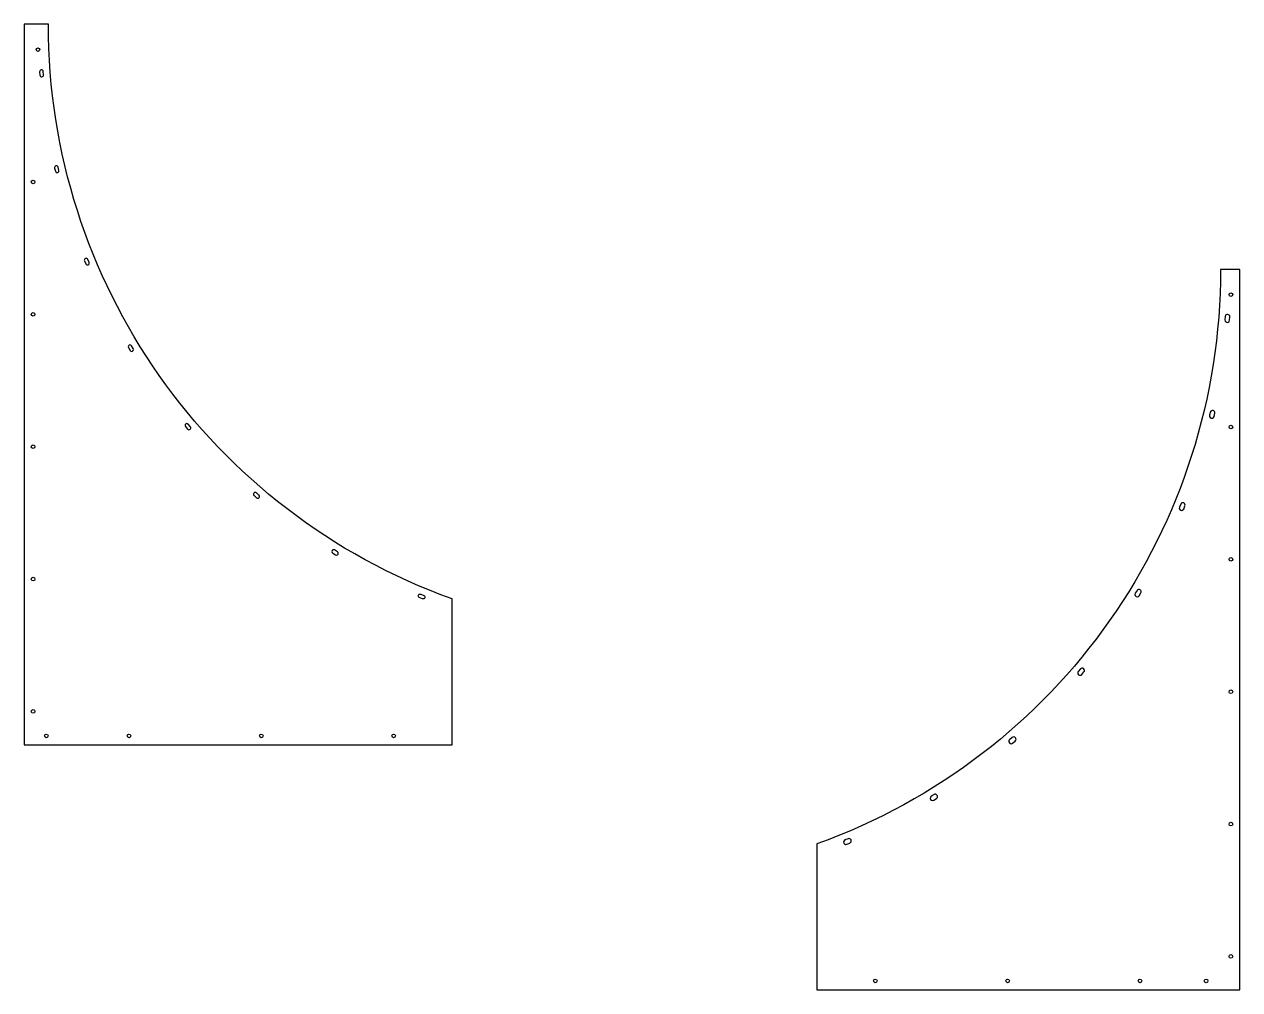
# Model space of a CAD drawing. Header units: millimetres. Extents: x 2464 to 6139, y 1263 to 4180.
import ezdxf

# ---------------------------------------------------------------- set-up
doc = ezdxf.new("R2010")
doc.units = ezdxf.units.MM

msp = doc.modelspace()

# ---------------------------------------------------------------- linework, layer by layer
for p, q in [((6094.7, 3296.8), (6093.9, 3286.9)), ((6107.8, 3285.8), (6108.6, 3295.7)), ((6049.7, 3008), (6047.4, 2998.3)), ((6061, 2995), (6063.3, 3004.7)), ((5960.1, 2729.7), (5956.3, 2720.5)), ((5969.2, 2715.1), (5973, 2724.4)), ((5828.1, 2468.9), (5822.9, 2460.4)), ((5834.8, 2453), (5840, 2461.6)), ((5656.9, 2231.9), (5650.4, 2224.3)), ((5661, 2215.2), (5667.5, 2222.8)), ((5450.7, 2024.6), (5443.1, 2018.1)), ((5452.2, 2007.5), (5459.8, 2014)), ((5214.7, 1852.2), (5206.2, 1846.9)), ((5213.5, 1835), (5222, 1840.2)), ((4954.6, 1718.8), (4945.3, 1714.9)), ((4950.7, 1702), (4959.9, 1705.8))]:
    msp.add_line(p, q)
for points in [[(3757.3, 2003), (3757.3, 2443.6, -0.316635), (2537.3, 4180), (2464.3, 4180), (2464.3, 2003)], [(2521.7, 4037.2, 1), (2510.7, 4036.3), (2511.5, 4026.4, 1), (2522.5, 4027.2)], [(2566.7, 3748.1, 1), (2556, 3745.5), (2558.3, 3735.8, 1), (2569, 3738.4)], [(2656.4, 3469.6, 1), (2646.2, 3465.4), (2650, 3456.2, 1), (2660.2, 3460.4)], [(6080.5, 3439.5, -0.316635), (4860.5, 1703.2), (4860.5, 1262.5), (6138.5, 1262.5), (6138.5, 3439.5)], [(2788.5, 3208.6, 1), (2779.1, 3202.8), (2784.3, 3194.3, 1), (2793.7, 3200)], [(2959.8, 2971.4, 1), (2951.5, 2964.3), (2958, 2956.7, 1), (2966.3, 2963.8)], [(3159, 2755.6), (3166.6, 2749.1, 1), (3173.8, 2757.5), (3166.1, 2764, 1)], [(3396.6, 2582), (3405.2, 2576.8, 1), (3410.9, 2586.1), (3402.4, 2591.4, 1)], [(3658.5, 2447.7, -1), (3662.7, 2457.8), (3672, 2454, -1), (3667.7, 2443.8)]]:
    msp.add_lwpolyline(points, format="xyb", close=True)
for centre in [(2505.8, 4103.5), (2490.8, 3703.5), (6112, 3363), (2490.8, 3303.5), (6112, 2963), (2490.8, 2903.5), (6112, 2563), (2490.8, 2503.5), (6112, 2163), (2490.8, 2103.5), (2530.8, 2029.5), (2780.8, 2029.5), (3180.8, 2029.5), (3580.8, 2029.5), (6112, 1763), (6112, 1363), (5037, 1289), (5437, 1289), (5837, 1289), (6037, 1289)]:
    msp.add_circle(centre, 5.5)
for centre, start, end in [((6100.9, 3286.3), 175.5, 355.5), ((6101.6, 3296.3), 355.5, 175.5), ((6056.5, 3006.3), 346.5, 166.5), ((6054.2, 2996.6), 166.5, 346.5), ((5962.8, 2717.8), 157.5, 337.5), ((5966.6, 2727), 337.5, 157.5), ((5834.1, 2465.2), 328.5, 148.5), ((5828.8, 2456.7), 148.5, 328.5), ((5655.7, 2219.8), 139.5, 319.5), ((5662.2, 2227.4), 319.5, 139.5), ((5455.3, 2019.3), 310.5, 130.5), ((5447.7, 2012.8), 130.5, 310.5), ((5209.8, 1841), 121.5, 301.5), ((5218.3, 1846.2), 301.5, 121.5), ((4948, 1708.5), 112.5, 292.5), ((4957.2, 1712.3), 292.5, 112.5)]:
    msp.add_arc(centre, 7, start, end)

doc.saveas('drawing.dxf')
